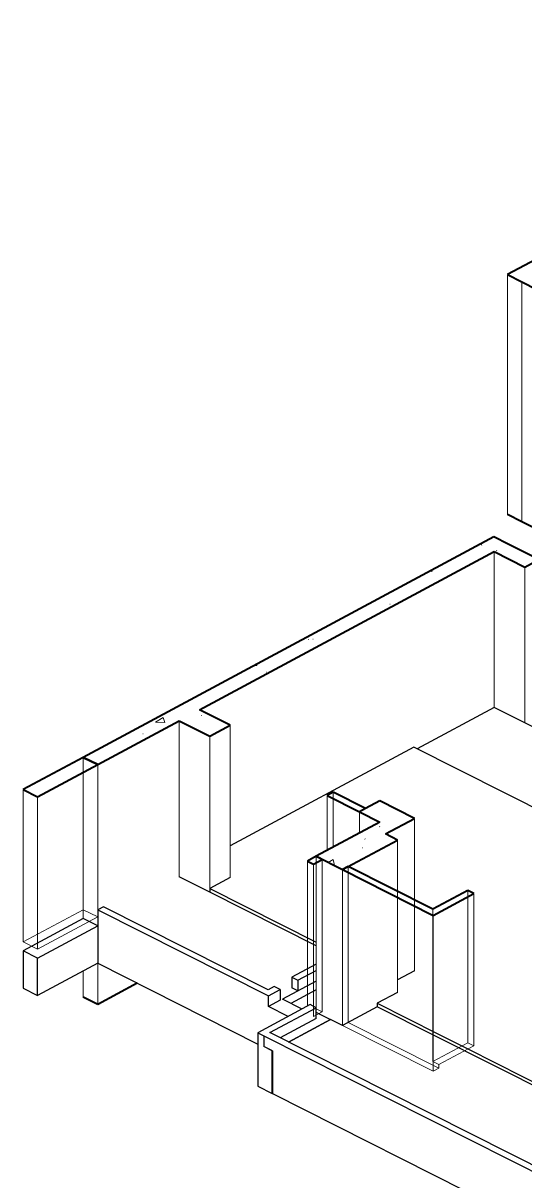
# Model space of a CAD drawing. Header units: millimetres. Extents: x 464749 to 583467, y -95146 to 240958.
# Drawn here: x 537590 to 543601, y -86022 to -72145 of the extents above; entities that cross this region are included whole.
import ezdxf

# ---------------------------------------------------------------- set-up
doc = ezdxf.new("R2010")
doc.units = ezdxf.units.MM
for name, color, linetype, lineweight in [('A-FLOR', 192, 'Continuous', 35), ('A-WALL', 113, 'Continuous', 25), ('A-WALL-PATT', 111, 'Continuous', 25), ('I-WALL', 2, 'Continuous', 25), ('S-BEAM', 12, 'Continuous', 35), ('S-FNDN', 32, 'Continuous', 25)]:
    doc.layers.add(name, color=color, linetype=linetype, lineweight=lineweight)
pattern_1 = [(31.814, (556623.4, -107004.3), (1366.381, -62.228), [108.075, -1188.825]), (357.392, (556623.4, -107004.3), (-264.315, 745.909), [113.983, -1253.814]), (109.512, (556737.2, -107009.5), (1102.065, 683.67), [65.946, -725.408]), (28.481, (556623.4, -106806), (2033.095, -164.13), [168.807, -1856.88]), (102.598, (556792.8, -106819.6), (1780.53, 965.99), [96.5, -1061.49]), (355.384, (556623.4, -106806), (1780.538, 965.965), [169.976, -1869.733]), (11.3, (556813.9, -106855.55), (1137.108, -399.254), [136.022, -1496.243]), (340.653, (556813.9, -106855.55), (463.517, 719.09), [100.43, -1104.733]), (57.195, (556908.6, -106888.8), (1600.622, 319.844), [71.294, -784.24]), (21.773, (556623.38, -107004.3), (23.1661, 330.112), [4.296, -1056.795, -2168.566]), (21.773, (556623.38, -107004.3), (23.1661, 330.112), [-1061.092, 4.296, -1086.089, -1078.18]), (21.773, (556623.38, -107004.3), (23.1661, 330.112), [-2151.477, 4.296, -1073.883]), (3.92, (556623.4, -107004.3), (501.1507, 391.1115), [4.998, -718.179, 4.998, -1678.943]), (3.92, (556623.4, -107004.3), (501.1507, 391.1115), [-728.174, -1200.928, 4.998, -473.018]), (341.653, (556198.57, -107004.3), (1016.9317, -22.37), [4.469, -418.707, 4.469, -3067.788]), (341.653, (556198.57, -107004.3), (1016.9317, -22.37), [-427.645, -1315.84, 4.469, -1747.479]), (334.499, (556008.07, -107004.3), (1110.9696, 99.2654), [4.108, -501.628, 4.108, -1945.7]), (334.499, (556008.07, -107004.3), (1110.9696, 99.2654), [-509.844, -801.958, 4.108, -1139.634])]

msp = doc.modelspace()

# ---------------------------------------------------------------- hatches: boundary and pattern name
at = {"layer": 'A-WALL-PATT', "lineweight": 9}
h = msp.add_hatch(dxfattribs=at)
h.set_pattern_fill('FP_103', color=256, style=0, pattern_type=2)
h.set_pattern_definition(pattern_1)
h.paths.add_polyline_path([(543563.5, -75246.9), (547624.5, -73065.6), (547452.2, -72978.7), (543391.2, -75159.9)], flags=0)
h.paths.add_polyline_path([(547868.1, -72934.8), (549176.2, -72232.2), (549003.9, -72145.2), (547695.7, -72847.9)], flags=0)
h = msp.add_hatch(dxfattribs=at)
h.set_pattern_fill('FP_103', color=256, style=0, pattern_type=2)
h.set_pattern_definition(pattern_1)
h.paths.add_polyline_path([(538482.5, -81032.9), (543401.9, -78390.2), (543229.6, -78303.2), (538310.2, -80946), (538482.5, -81032.9)], flags=0)
h = msp.add_hatch(dxfattribs=at)
h.set_pattern_fill('FP_103', color=256, style=0, pattern_type=2)
h.set_pattern_definition(pattern_1)
h.paths.add_polyline_path([(543600.7, -78664.4), (543767.7, -78574.7), (543401.9, -78390.2), (543234.9, -78479.9), (543422.9, -78574.7)], flags=0)
h = msp.add_hatch(dxfattribs=at)
h.set_pattern_fill('FP_103', color=256, style=0, pattern_type=2)
h.set_pattern_definition(pattern_1)
h.paths.add_polyline_path([(539825.9, -80692.8), (540069.4, -80561.9), (539702.6, -80377.2), (539459.7, -80508), (539703.2, -80630.9)], flags=0)
h = msp.add_hatch(dxfattribs=at)
h.set_pattern_fill('FP_103', color=256, style=0, pattern_type=2)
h.set_pattern_definition(pattern_1)
h.paths.add_polyline_path([(541932.4, -81864.2), (542280.3, -81677.3), (542108, -81590.3), (541760.1, -81777.3), (541932.4, -81864.2)], flags=0)
h = msp.add_hatch(dxfattribs=at)
h.set_pattern_fill('FP_103', color=256, style=0, pattern_type=2)
h.set_pattern_definition(pattern_1)
h.paths.add_polyline_path([(541415.2, -82291.6), (542076, -81936.6), (541760, -81777.3), (541099.2, -82132.2), (541341.1, -82254.2)], flags=0)

# ---------------------------------------------------------------- linework, layer by layer
at = {"layer": 'A-FLOR', "lineweight": 30}
for p, q in [((543234.7, -80348.7), (542311.8, -80844.4)), ((544853.3, -81165.3), (543234.7, -80348.7)), ((542270.9, -80823.8), (540069.4, -82006.4)), ((543930.4, -81661), (542270.9, -80823.8)), ((539825.9, -82561.4), (539459.3, -82376.5)), ((540069.4, -82387.9), (539825.9, -82518.7)), ((539825.9, -82518.7), (541099.2, -83161.1)), ((539825.9, -82518.7), (539825.9, -82561.4)), ((541099.2, -83203.8), (539825.9, -82561.4)), ((538552.1, -82736.1), (538482.5, -82773.5)), ((538482.5, -82773.5), (540529, -83805.7)), ((538482.5, -82773.5), (538482.5, -82901.6)), ((540526.6, -83732.2), (538552.1, -82736.1)), ((541099.2, -83424.6), (540807.5, -83581.3)), ((540879.4, -83617.5), (541099.2, -83499.4)), ((542280.4, -83503.2), (542076, -83613)), ((541099.2, -83627.5), (540696, -83844.1)), ((540807.5, -83581.3), (540879.4, -83617.5)), ((540807.5, -83581.3), (540807.5, -83709.4)), ((540879.4, -83617.5), (540879.4, -83745.6)), ((540598.8, -83693.4), (540526.6, -83732.2)), ((540529, -83805.7), (540670.6, -83729.7)), ((540529, -83933.8), (540529, -83805.7)), ((540670.6, -83729.7), (540598.8, -83693.4)), ((540670.6, -83729.7), (540670.6, -83857.7)), ((541099.2, -83734.2), (540798.5, -83895.8)), ((540879.4, -83745.6), (540807.5, -83709.4)), ((542076, -83762.6), (541832.4, -83893.4)), ((541029.6, -83910.1), (540402.7, -84246.9)), ((540670.6, -83857.7), (540529, -83933.8)), ((540544.5, -84245.5), (541101.4, -83946.4)), ((541101.4, -83946.4), (541029.6, -83910.1)), ((541101.4, -84074.4), (541101.4, -83946.4)), ((541832.4, -83936.1), (541415.2, -84160.2)), ((541832.4, -83893.4), (542556.5, -84258.7)), ((541832.4, -83893.4), (541832.4, -83936.1)), ((545918.9, -85997.7), (541832.4, -83936.1)), ((541101.4, -84074.4), (540667.4, -84307.6)), ((541271.4, -84087.7), (540767.8, -84358.2)), ((541415.2, -84160.2), (541271.4, -84087.7)), ((540402.7, -84246.9), (540474.5, -84283.1)), ((540402.7, -84246.9), (540402.7, -84374.9)), ((540474.5, -84283.1), (540474.9, -84282.9)), ((540474.5, -84283.1), (540474.5, -84411.2)), ((540474.9, -84282.9), (545466.4, -86801.1)), ((540474.9, -84282.9), (540474.9, -84411)), ((545536, -86763.7), (540544.5, -84245.5)), ((542557.3, -84259.2), (542918.5, -84441.3)), ((540474.9, -84411), (540474.5, -84411.2)), ((540575.4, -84461.7), (540474.9, -84411)), ((542918.5, -84441.3), (544210.4, -85093.1))]:
    msp.add_line(p, q, dxfattribs=at)
at = {"layer": 'A-WALL', "lineweight": 40}
msp.add_line((541690.1, -81560.8), (541620.5, -81598.1), dxfattribs=at)
at = {"layer": 'I-WALL', "lineweight": 40}
for p, q in [((538310.2, -80946), (537589.8, -81333)), ((537762.2, -81419.9), (538482.5, -81032.9)), ((538482.5, -81032.9), (538310.2, -80946)), ((537589.8, -81333), (537762.2, -81419.9)), ((541302.2, -81365.1), (541232.6, -81402.5)), ((541232.6, -81402.5), (541620.5, -81598.1)), ((541690.1, -81560.8), (541302.2, -81365.1)), ((541099.2, -82132.2), (540994.8, -82188.3)), ((541171, -82168.4), (541099.2, -82132.2)), ((540994.8, -82188.3), (541066.6, -82224.5)), ((541066.6, -82224.5), (541171, -82168.4)), ((541484.8, -82254.2), (541415.2, -82291.6)), ((542499, -82765.9), (541484.8, -82254.2)), ((541415.2, -82291.6), (542501.3, -82839.5)), ((542916.1, -82541.8), (542499, -82765.9)), ((542988, -82578.1), (542916.1, -82541.8)), ((542501.3, -82839.5), (542988, -82578.1))]:
    msp.add_line(p, q, dxfattribs=at)
at = {"layer": 'I-WALL', "lineweight": 18}
for p, q in [((538310.2, -80946), (538310.2, -82772)), ((538482.5, -82858.9), (538482.5, -81032.9)), ((537589.8, -83158.9), (537589.8, -81333)), ((537762.2, -81419.9), (537762.2, -83245.9)), ((541232.6, -81402.5), (541232.6, -82060.5)), ((541302.2, -82023.1), (541302.2, -81365.1)), ((541099.2, -82132.2), (541099.2, -83945.2)), ((540994.8, -83928.8), (540994.8, -82188.3)), ((541066.6, -82224.5), (541066.6, -84050.4)), ((541171, -83994.4), (541171, -82168.4)), ((541484.8, -84122.8), (541484.8, -82254.2)), ((541415.2, -82291.6), (541415.2, -84160.2)), ((542916.1, -82541.8), (542916.1, -84367.8)), ((542988, -84404), (542988, -82578.1)), ((538310.2, -82772), (537589.8, -83158.9)), ((538310.2, -82772), (538482.5, -82858.9)), ((542499, -84591.8), (542499, -82765.9)), ((542501.3, -84708.1), (542501.3, -82839.5)), ((537762.2, -83245.9), (538482.5, -82858.9)), ((537762.2, -83245.9), (537589.8, -83158.9)), ((541066.6, -84050.4), (541171, -83994.4)), ((541101.4, -83959.3), (541171, -83994.4)), ((541415.2, -84160.2), (541484.8, -84122.8)), ((541415.2, -84160.2), (542501.3, -84708.1)), ((542570.8, -84670.8), (541484.8, -84122.8)), ((542916.1, -84367.8), (542499, -84591.8)), ((542916.1, -84367.8), (542988, -84404)), ((542570.8, -84628.1), (542988, -84404)), ((542570.8, -84628.1), (542499, -84591.8)), ((542570.8, -84628.1), (542570.8, -84670.8)), ((542570.8, -84670.8), (542501.3, -84708.1))]:
    msp.add_line(p, q, dxfattribs=at)
at = {"layer": 'S-BEAM', "lineweight": 30}
for p, q in [((538310.2, -82878.7), (537692.3, -83210.6)), ((537762.2, -83352.6), (538482.5, -82965.6)), ((538380.1, -82913.9), (538310.2, -82878.7)), ((538482.5, -82965.6), (538380.1, -82913.9)), ((538482.5, -82901.6), (538482.5, -83413.9)), ((537692.3, -83210.6), (537589.8, -83265.7)), ((537762.2, -83352.6), (537589.8, -83265.7)), ((537589.8, -83265.7), (537589.8, -83713.9)), ((537762.2, -83800.9), (537762.2, -83352.6)), ((538482.5, -83413.9), (537762.2, -83800.9)), ((538482.5, -83413.9), (540402.7, -84382.4)), ((537589.8, -83713.9), (537762.2, -83800.9)), ((540764.4, -84052.6), (540529, -83933.8)), ((540931.5, -83962.9), (540696, -83844.1)), ((540767.9, -84358.3), (541271.6, -84087.8)), ((541101.4, -84001.9), (541130, -84016.4)), ((541130, -84016.4), (541271.6, -84087.8)), ((540402.7, -84374.9), (540402.7, -84887.2)), ((540575, -84461.9), (540474.5, -84411.2)), ((540575, -84461.9), (540575.4, -84461.7)), ((540575, -84974.2), (540575, -84461.9)), ((540575.4, -84461.7), (540575.4, -84974)), ((540402.7, -84887.2), (540575, -84974.2)), ((540575.4, -84974), (540575, -84974.2)), ((540575.4, -84974), (545365.8, -87390.7))]:
    msp.add_line(p, q, dxfattribs=at)
at = {"layer": 'S-FNDN', "lineweight": 40}
for p, q in [((547452.2, -72978.7), (543391.2, -75159.9)), ((543391.2, -75159.9), (543563.5, -75246.9)), ((543563.6, -75246.9), (543922.6, -75428)), ((543563.5, -78121.8), (543391.2, -78034.9)), ((543922.6, -78303), (543563.6, -78121.8)), ((543229.6, -78303.2), (538310.2, -80946)), ((543401.9, -78390.2), (543229.6, -78303.2)), ((543767.7, -78574.7), (543401.9, -78390.2)), ((539703.2, -80377.2), (543234.9, -78479.9)), ((543234.9, -78479.9), (543600.7, -78664.4)), ((543600.7, -78664.4), (543767.7, -78574.7)), ((540069.4, -80561.9), (539703.2, -80377.2)), ((538482.5, -81032.9), (539459.7, -80508)), ((539459.7, -80508), (539825.9, -80692.8)), ((539825.9, -80692.8), (540069.4, -80561.9)), ((538310.2, -80946), (538482.5, -81032.9)), ((541864.1, -81467.3), (541690.1, -81560.8)), ((542280.3, -81677.3), (541864.1, -81467.3)), ((541864.4, -81721.2), (541099.2, -82132.2)), ((541620.5, -81598.1), (541864.4, -81721.2)), ((541932.4, -81864.2), (542280.3, -81677.3)), ((542076, -81936.6), (541932.4, -81864.2)), ((541415.2, -82291.6), (542076, -81936.6)), ((541099.2, -82132.2), (541415.2, -82291.6)), ((538956.8, -83653.1), (538482.5, -83907.9)), ((538482.5, -83907.9), (538310.2, -83820.9))]:
    msp.add_line(p, q, dxfattribs=at)
at = {"layer": 'S-FNDN', "lineweight": 18}
for p, q in [((543391.2, -78034.9), (543391.2, -75159.9)), ((543563.5, -75246.9), (543563.5, -78121.8)), ((543563.6, -75246.9), (543563.6, -78121.8)), ((543234.9, -78479.9), (543234.9, -80348.5)), ((543600.7, -80533.1), (543600.7, -78664.4)), ((539459.7, -82376.7), (539459.7, -80508)), ((540069.4, -80561.9), (540069.4, -82387.9)), ((539825.9, -82561.4), (539825.9, -80692.8)), ((538310.2, -82878.7), (538310.2, -80946)), ((538482.5, -81032.9), (538482.5, -82965.6)), ((541620.5, -81598.1), (541620.5, -81852.2)), ((542280.3, -83503.2), (542280.3, -81677.3)), ((542076, -83762.6), (542076, -81936.6)), ((541099.2, -83945.2), (541099.2, -82132.2)), ((541415.2, -82291.6), (541415.2, -84160.2)), ((538310.2, -83820.9), (538310.2, -83506.5)), ((538482.5, -83413.9), (538482.5, -83907.9))]:
    msp.add_line(p, q, dxfattribs=at)

doc.saveas('drawing.dxf')
